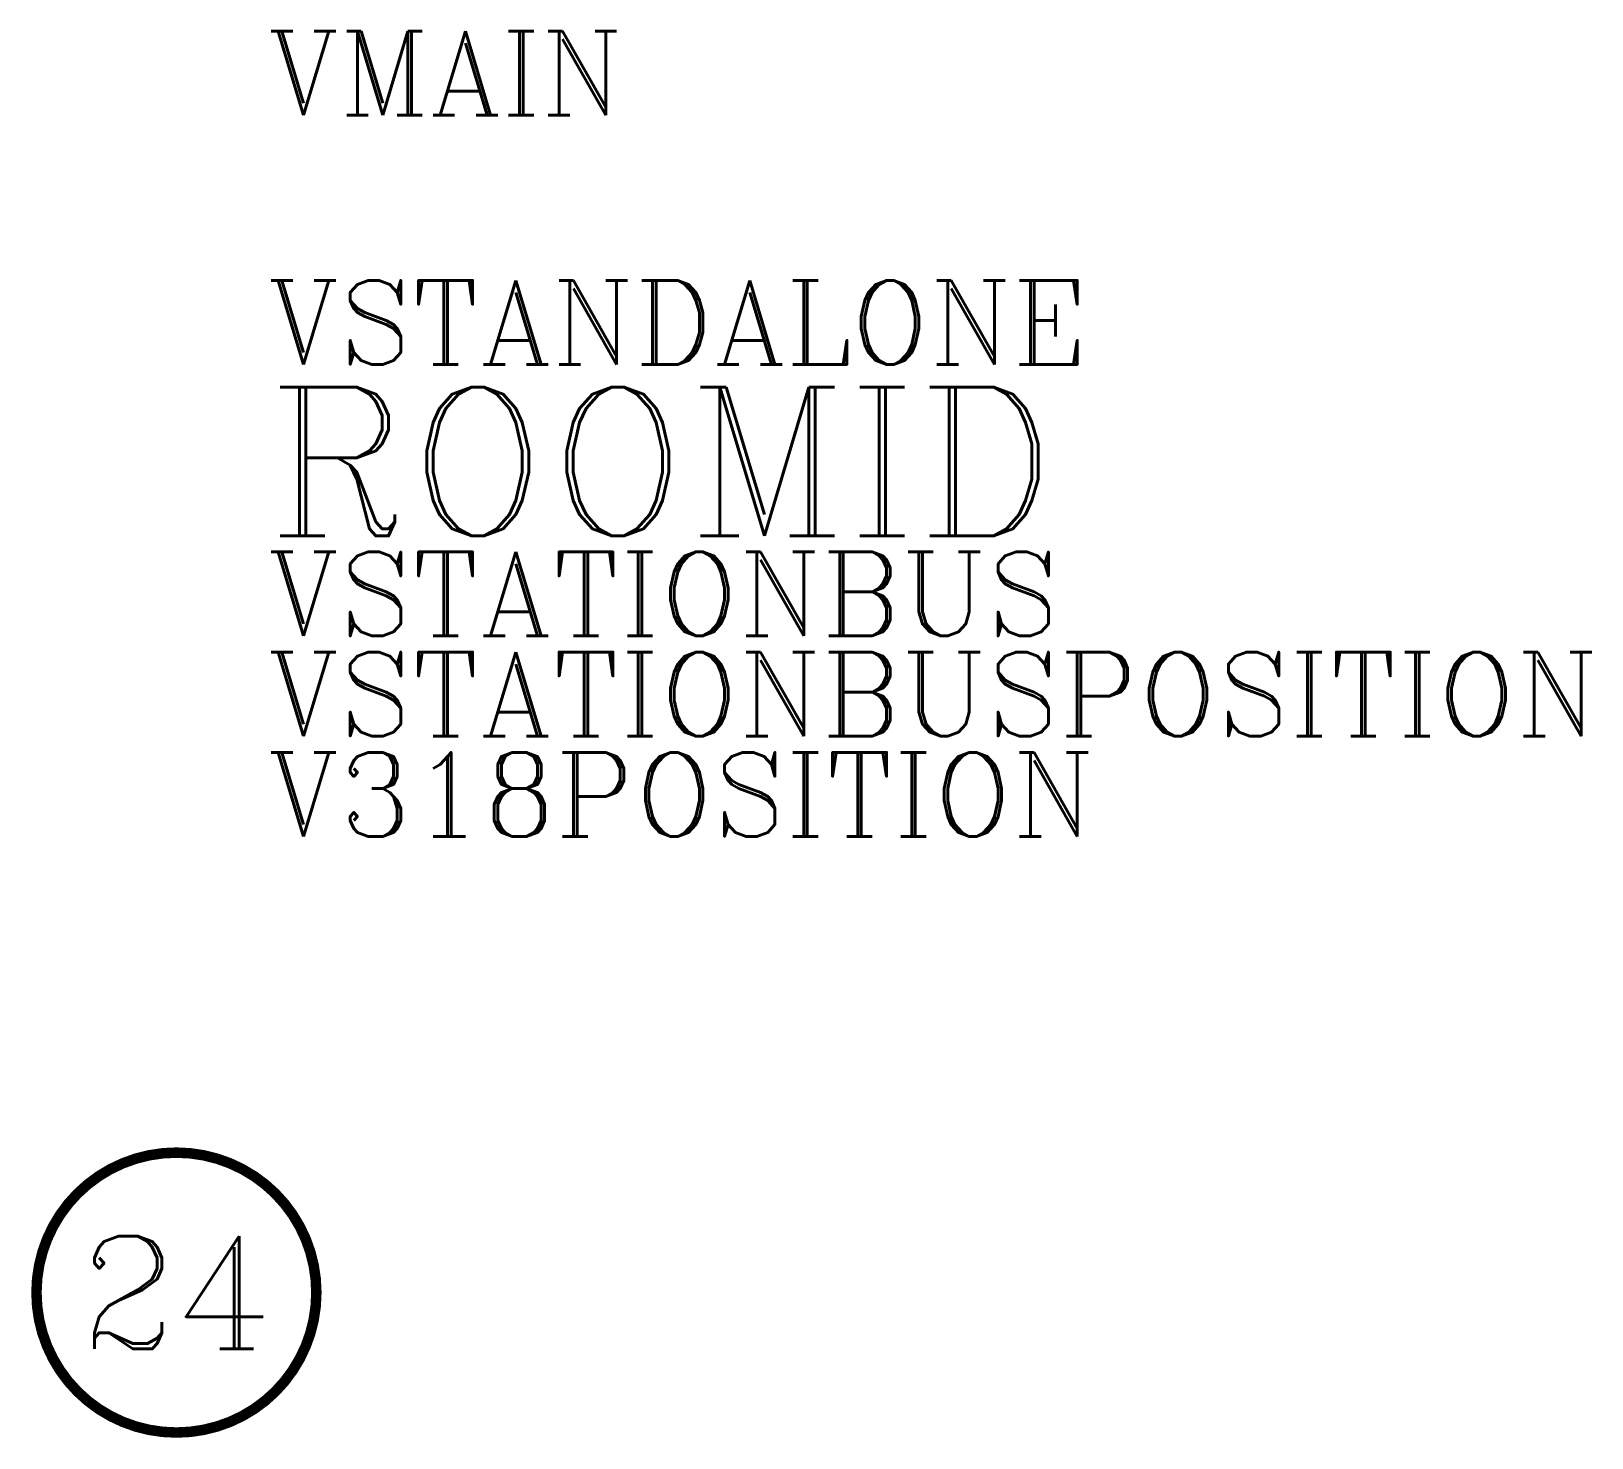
# Model space of a CAD drawing. Header units: inches. Extents: x -10 to 101, y -10 to 90.
import ezdxf

# ---------------------------------------------------------------- set-up
doc = ezdxf.new("R2010")
doc.units = ezdxf.units.IN
doc.header["$LTSCALE"] = 48
doc.header["$MEASUREMENT"] = 0
doc.styles.add('ROMANC', font='COMPLEX.SHX')
doc.styles.add('WSNotes', font='complex.shx', dxfattribs={"height": 18})

msp = doc.modelspace()

# ---------------------------------------------------------------- texts
at = {"flags": 1}
for tag, p, height, style in [('VMAIN', (6.51, 84.13), 6, 'ROMANC'), ('VSTANDALONE', (6.51, 66.32), 6, 'ROMANC'), ('ROOMID', (6.51, 54.07), 10.62, 'WSNotes'), ('VSTATIONBUS', (6.51, 46.92), 6, 'ROMANC'), ('VSTATIONBUSPOSITION', (6.51, 39.76), 6, 'ROMANC'), ('V318POSITION', (6.51, 32.59), 6, 'ROMANC')]:
    msp.add_attdef(tag, p, '', height=height, dxfattribs=dict(at, style=style))

# ---------------------------------------------------------------- wipeouts: each hides what was drawn before it
msp.add_wipeout([(0.34, 9.99), (-6.82, 7.31), (-9.99, 0.34), (-7.31, -6.82), (-0.34, -9.99), (6.82, -7.31), (9.99, -0.34), (7.31, 6.82)])

# ---------------------------------------------------------------- next in the draw order: linework, layer by layer
at = {"linetype": 'Continuous', "const_width": 0.75}
msp.add_lwpolyline([(10, 0, 1), (-10, 0, 1)], format="xyb", close=True, dxfattribs=at)
at = {"linetype": 'Continuous'}
msp.add_circle((0, 0), 10, dxfattribs=at)

# ---------------------------------------------------------------- next in the draw order: texts
at = {"insert": (0, 0), "char_height": 8.045, "attachment_point": 5, "style": 'ROMANC'}
msp.add_mtext_dynamic_manual_height_columns('24', width=15.3873, gutter_width=30, heights=[0], dxfattribs=at)

doc.saveas('drawing.dxf')
